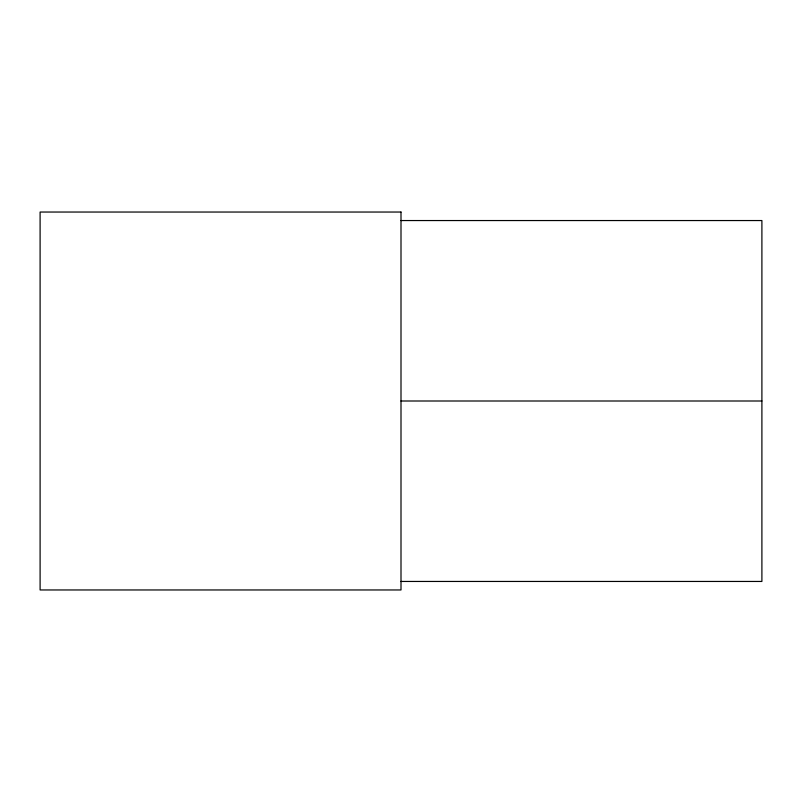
<?xml version="1.0" encoding="UTF-8"?>
<svg xmlns="http://www.w3.org/2000/svg" width="802" height="802" viewBox="0 0 802 802"><rect width="100%" height="100%" fill="white"/><g stroke="black" fill="none" stroke-linecap="round" stroke-linejoin="round"><path stroke-width="1.2" d="M401 220.55L761.9 220.55L761.9 581.45L401 581.45M401 401L761.9 401M401 212.039L40.1 212.039L40.1 589.961L401 589.961L401 212.039"/></g></svg>
